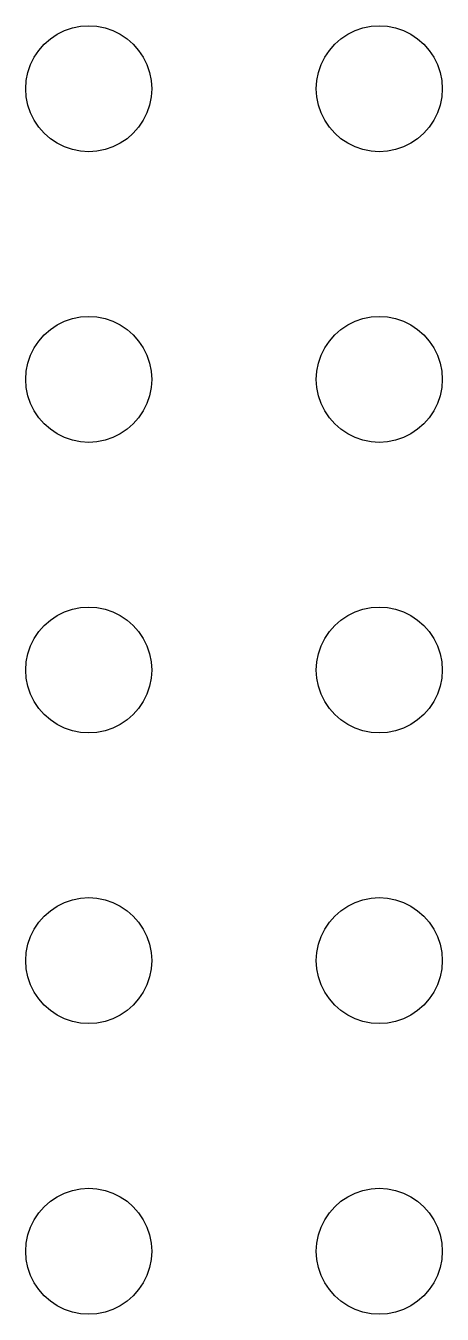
# Model space of a CAD drawing. Header units: metres. Extents: x -149 to 149, y -149 to 149.
# Drawn here: x -70.8 to -49.2, y -70.8 to -4.2 of the extents above; entities that cross this region are included whole.
import ezdxf

# ---------------------------------------------------------------- set-up
doc = ezdxf.new("R2010")
doc.units = ezdxf.units.M

msp = doc.modelspace()

# ---------------------------------------------------------------- linework, layer by layer
for p, q in [((-69.125, -4.68541), (-68.7437, -4.49739)), ((-68.7437, -4.49739), (-68.3412, -4.36073)), ((-68.3412, -4.36073), (-67.9242, -4.2778)), ((-67.9242, -4.2778), (-67.5, -4.25)), ((-67.5, -4.25), (-67.0758, -4.2778)), ((-67.0758, -4.2778), (-66.6588, -4.36073)), ((-66.6588, -4.36073), (-66.2563, -4.49739)), ((-66.2563, -4.49739), (-65.875, -4.68541)), ((-54.125, -4.68541), (-53.7437, -4.49739)), ((-53.7437, -4.49739), (-53.3412, -4.36073)), ((-53.3412, -4.36073), (-52.9242, -4.2778)), ((-52.9242, -4.2778), (-52.5, -4.25)), ((-52.5, -4.25), (-52.0758, -4.2778)), ((-52.0758, -4.2778), (-51.6588, -4.36073)), ((-51.6588, -4.36073), (-51.2563, -4.49739)), ((-51.2563, -4.49739), (-50.875, -4.68541)), ((-70.0784, -5.52151), (-69.7981, -5.20189)), ((-69.7981, -5.20189), (-69.4785, -4.9216)), ((-69.4785, -4.9216), (-69.125, -4.68541)), ((-65.875, -4.68541), (-65.5215, -4.9216)), ((-65.5215, -4.9216), (-65.2019, -5.20189)), ((-65.2019, -5.20189), (-64.9216, -5.52151)), ((-55.0784, -5.52151), (-54.7981, -5.20189)), ((-54.7981, -5.20189), (-54.4785, -4.9216)), ((-54.4785, -4.9216), (-54.125, -4.68541)), ((-50.875, -4.68541), (-50.5215, -4.9216)), ((-50.5215, -4.9216), (-50.2019, -5.20189)), ((-50.2019, -5.20189), (-49.9216, -5.52151)), ((-70.5026, -6.25627), (-70.3146, -5.875)), ((-70.3146, -5.875), (-70.0784, -5.52151)), ((-64.9216, -5.52151), (-64.6854, -5.875)), ((-64.6854, -5.875), (-64.4974, -6.25627)), ((-55.5026, -6.25627), (-55.3146, -5.875)), ((-55.3146, -5.875), (-55.0784, -5.52151)), ((-49.9216, -5.52151), (-49.6854, -5.875)), ((-49.6854, -5.875), (-49.4974, -6.25627)), ((-70.6393, -6.65883), (-70.5026, -6.25627)), ((-64.4974, -6.25627), (-64.3607, -6.65883)), ((-55.6393, -6.65883), (-55.5026, -6.25627)), ((-49.4974, -6.25627), (-49.3607, -6.65883)), ((-70.75, -7.5), (-70.7222, -7.07578)), ((-70.7222, -7.07578), (-70.6393, -6.65883)), ((-64.3607, -6.65883), (-64.2778, -7.07578)), ((-64.2778, -7.07578), (-64.25, -7.5)), ((-55.75, -7.5), (-55.7222, -7.07578)), ((-55.7222, -7.07578), (-55.6393, -6.65883)), ((-49.3607, -6.65883), (-49.2778, -7.07578)), ((-49.2778, -7.07578), (-49.25, -7.5)), ((-70.7222, -7.92421), (-70.75, -7.5)), ((-70.6393, -8.34116), (-70.7222, -7.92421)), ((-64.2778, -7.92421), (-64.3607, -8.34116)), ((-64.25, -7.5), (-64.2778, -7.92421)), ((-55.7222, -7.92421), (-55.75, -7.5)), ((-55.6393, -8.34116), (-55.7222, -7.92421)), ((-49.2778, -7.92421), (-49.3607, -8.34116)), ((-49.25, -7.5), (-49.2778, -7.92421)), ((-70.5026, -8.74371), (-70.6393, -8.34116)), ((-64.3607, -8.34116), (-64.4974, -8.74371)), ((-55.5026, -8.74371), (-55.6393, -8.34116)), ((-49.3607, -8.34116), (-49.4974, -8.74371)), ((-70.3146, -9.125), (-70.5026, -8.74371)), ((-70.0784, -9.47847), (-70.3146, -9.125)), ((-64.6854, -9.125), (-64.9216, -9.47847)), ((-64.4974, -8.74371), (-64.6854, -9.125)), ((-55.3146, -9.125), (-55.5026, -8.74371)), ((-55.0784, -9.47847), (-55.3146, -9.125)), ((-49.6854, -9.125), (-49.9216, -9.47847)), ((-49.4974, -8.74371), (-49.6854, -9.125)), ((-69.7981, -9.7981), (-70.0784, -9.47847)), ((-69.4785, -10.0784), (-69.7981, -9.7981)), ((-65.2019, -9.7981), (-65.5215, -10.0784)), ((-64.9216, -9.47847), (-65.2019, -9.7981)), ((-54.7981, -9.7981), (-55.0784, -9.47847)), ((-54.4785, -10.0784), (-54.7981, -9.7981)), ((-50.2019, -9.7981), (-50.5215, -10.0784)), ((-49.9216, -9.47847), (-50.2019, -9.7981)), ((-69.125, -10.3146), (-69.4785, -10.0784)), ((-68.7437, -10.5026), (-69.125, -10.3146)), ((-68.3412, -10.6393), (-68.7437, -10.5026)), ((-67.9242, -10.7222), (-68.3412, -10.6393)), ((-66.6588, -10.6393), (-67.0758, -10.7222)), ((-66.2563, -10.5026), (-66.6588, -10.6393)), ((-65.875, -10.3146), (-66.2563, -10.5026)), ((-65.5215, -10.0784), (-65.875, -10.3146)), ((-54.125, -10.3146), (-54.4785, -10.0784)), ((-53.7437, -10.5026), (-54.125, -10.3146)), ((-53.3412, -10.6393), (-53.7437, -10.5026)), ((-52.9242, -10.7222), (-53.3412, -10.6393)), ((-51.6588, -10.6393), (-52.0758, -10.7222)), ((-51.2563, -10.5026), (-51.6588, -10.6393)), ((-50.875, -10.3146), (-51.2563, -10.5026)), ((-50.5215, -10.0784), (-50.875, -10.3146)), ((-67.5, -10.75), (-67.9242, -10.7222)), ((-67.0758, -10.7222), (-67.5, -10.75)), ((-52.5, -10.75), (-52.9242, -10.7222)), ((-52.0758, -10.7222), (-52.5, -10.75)), ((-68.3412, -19.3607), (-67.9242, -19.2778)), ((-67.9242, -19.2778), (-67.5, -19.25)), ((-67.5, -19.25), (-67.0758, -19.2778)), ((-67.0758, -19.2778), (-66.6588, -19.3607)), ((-53.3412, -19.3607), (-52.9242, -19.2778)), ((-52.9242, -19.2778), (-52.5, -19.25)), ((-52.5, -19.25), (-52.0758, -19.2778)), ((-52.0758, -19.2778), (-51.6588, -19.3607)), ((-69.7981, -20.2019), (-69.4785, -19.9216)), ((-69.4785, -19.9216), (-69.125, -19.6854)), ((-69.125, -19.6854), (-68.7437, -19.4974)), ((-68.7437, -19.4974), (-68.3412, -19.3607)), ((-66.6588, -19.3607), (-66.2563, -19.4974)), ((-66.2563, -19.4974), (-65.875, -19.6854)), ((-65.875, -19.6854), (-65.5215, -19.9216)), ((-65.5215, -19.9216), (-65.2019, -20.2019)), ((-54.7981, -20.2019), (-54.4785, -19.9216)), ((-54.4785, -19.9216), (-54.125, -19.6854)), ((-54.125, -19.6854), (-53.7437, -19.4974)), ((-53.7437, -19.4974), (-53.3412, -19.3607)), ((-51.6588, -19.3607), (-51.2563, -19.4974)), ((-51.2563, -19.4974), (-50.875, -19.6854)), ((-50.875, -19.6854), (-50.5215, -19.9216)), ((-50.5215, -19.9216), (-50.2019, -20.2019)), ((-70.3146, -20.875), (-70.0784, -20.5215)), ((-70.0784, -20.5215), (-69.7981, -20.2019)), ((-65.2019, -20.2019), (-64.9216, -20.5215)), ((-64.9216, -20.5215), (-64.6854, -20.875)), ((-55.3146, -20.875), (-55.0784, -20.5215)), ((-55.0784, -20.5215), (-54.7981, -20.2019)), ((-50.2019, -20.2019), (-49.9216, -20.5215)), ((-49.9216, -20.5215), (-49.6854, -20.875)), ((-70.6393, -21.6588), (-70.5026, -21.2563)), ((-70.5026, -21.2563), (-70.3146, -20.875)), ((-64.6854, -20.875), (-64.4974, -21.2563)), ((-64.4974, -21.2563), (-64.3607, -21.6588)), ((-55.6393, -21.6588), (-55.5026, -21.2563)), ((-55.5026, -21.2563), (-55.3146, -20.875)), ((-49.6854, -20.875), (-49.4974, -21.2563)), ((-49.4974, -21.2563), (-49.3607, -21.6588)), ((-70.7222, -22.0758), (-70.6393, -21.6588)), ((-64.3607, -21.6588), (-64.2778, -22.0758)), ((-55.7222, -22.0758), (-55.6393, -21.6588)), ((-49.3607, -21.6588), (-49.2778, -22.0758)), ((-70.75, -22.5), (-70.7222, -22.0758)), ((-70.7222, -22.9242), (-70.75, -22.5)), ((-64.2778, -22.0758), (-64.25, -22.5)), ((-64.25, -22.5), (-64.2778, -22.9242)), ((-55.75, -22.5), (-55.7222, -22.0758)), ((-55.7222, -22.9242), (-55.75, -22.5)), ((-49.2778, -22.0758), (-49.25, -22.5)), ((-49.25, -22.5), (-49.2778, -22.9242)), ((-70.6393, -23.3412), (-70.7222, -22.9242)), ((-64.2778, -22.9242), (-64.3607, -23.3412)), ((-55.6393, -23.3412), (-55.7222, -22.9242)), ((-49.2778, -22.9242), (-49.3607, -23.3412)), ((-70.5026, -23.7437), (-70.6393, -23.3412)), ((-70.3146, -24.125), (-70.5026, -23.7437)), ((-64.4974, -23.7437), (-64.6854, -24.125)), ((-64.3607, -23.3412), (-64.4974, -23.7437)), ((-55.5026, -23.7437), (-55.6393, -23.3412)), ((-55.3146, -24.125), (-55.5026, -23.7437)), ((-49.4974, -23.7437), (-49.6854, -24.125)), ((-49.3607, -23.3412), (-49.4974, -23.7437)), ((-70.0784, -24.4785), (-70.3146, -24.125)), ((-69.7981, -24.7981), (-70.0784, -24.4785)), ((-64.9216, -24.4785), (-65.2019, -24.7981)), ((-64.6854, -24.125), (-64.9216, -24.4785)), ((-55.0784, -24.4785), (-55.3146, -24.125)), ((-54.7981, -24.7981), (-55.0784, -24.4785)), ((-49.9216, -24.4785), (-50.2019, -24.7981)), ((-49.6854, -24.125), (-49.9216, -24.4785)), ((-69.4785, -25.0784), (-69.7981, -24.7981)), ((-69.125, -25.3146), (-69.4785, -25.0784)), ((-65.5215, -25.0784), (-65.875, -25.3146)), ((-65.2019, -24.7981), (-65.5215, -25.0784)), ((-54.4785, -25.0784), (-54.7981, -24.7981)), ((-54.125, -25.3146), (-54.4785, -25.0784)), ((-50.5215, -25.0784), (-50.875, -25.3146)), ((-50.2019, -24.7981), (-50.5215, -25.0784)), ((-68.7437, -25.5026), (-69.125, -25.3146)), ((-68.3412, -25.6393), (-68.7437, -25.5026)), ((-67.9242, -25.7222), (-68.3412, -25.6393)), ((-67.5, -25.75), (-67.9242, -25.7222)), ((-67.0758, -25.7222), (-67.5, -25.75)), ((-66.6588, -25.6393), (-67.0758, -25.7222)), ((-66.2563, -25.5026), (-66.6588, -25.6393)), ((-65.875, -25.3146), (-66.2563, -25.5026)), ((-53.7437, -25.5026), (-54.125, -25.3146)), ((-53.3412, -25.6393), (-53.7437, -25.5026)), ((-52.9242, -25.7222), (-53.3412, -25.6393)), ((-52.5, -25.75), (-52.9242, -25.7222)), ((-52.0758, -25.7222), (-52.5, -25.75)), ((-51.6588, -25.6393), (-52.0758, -25.7222)), ((-51.2563, -25.5026), (-51.6588, -25.6393)), ((-50.875, -25.3146), (-51.2563, -25.5026)), ((-69.125, -34.6854), (-68.7437, -34.4974)), ((-68.7437, -34.4974), (-68.3412, -34.3607)), ((-68.3412, -34.3607), (-67.9242, -34.2778)), ((-67.9242, -34.2778), (-67.5, -34.25)), ((-67.5, -34.25), (-67.0758, -34.2778)), ((-67.0758, -34.2778), (-66.6588, -34.3607)), ((-66.6588, -34.3607), (-66.2563, -34.4974)), ((-66.2563, -34.4974), (-65.875, -34.6854)), ((-54.125, -34.6854), (-53.7437, -34.4974)), ((-53.7437, -34.4974), (-53.3412, -34.3607)), ((-53.3412, -34.3607), (-52.9242, -34.2778)), ((-52.9242, -34.2778), (-52.5, -34.25)), ((-52.5, -34.25), (-52.0758, -34.2778)), ((-52.0758, -34.2778), (-51.6588, -34.3607)), ((-51.6588, -34.3607), (-51.2563, -34.4974)), ((-51.2563, -34.4974), (-50.875, -34.6854)), ((-70.0784, -35.5215), (-69.7981, -35.2019)), ((-69.7981, -35.2019), (-69.4785, -34.9216)), ((-69.4785, -34.9216), (-69.125, -34.6854)), ((-65.875, -34.6854), (-65.5215, -34.9216)), ((-65.5215, -34.9216), (-65.2019, -35.2019)), ((-65.2019, -35.2019), (-64.9216, -35.5215)), ((-55.0784, -35.5215), (-54.7981, -35.2019)), ((-54.7981, -35.2019), (-54.4785, -34.9216)), ((-54.4785, -34.9216), (-54.125, -34.6854)), ((-50.875, -34.6854), (-50.5215, -34.9216)), ((-50.5215, -34.9216), (-50.2019, -35.2019)), ((-50.2019, -35.2019), (-49.9216, -35.5215)), ((-70.5026, -36.2563), (-70.3146, -35.875)), ((-70.3146, -35.875), (-70.0784, -35.5215)), ((-64.9216, -35.5215), (-64.6854, -35.875)), ((-64.6854, -35.875), (-64.4974, -36.2563)), ((-55.5026, -36.2563), (-55.3146, -35.875)), ((-55.3146, -35.875), (-55.0784, -35.5215)), ((-49.9216, -35.5215), (-49.6854, -35.875)), ((-49.6854, -35.875), (-49.4974, -36.2563)), ((-70.6393, -36.6588), (-70.5026, -36.2563)), ((-64.4974, -36.2563), (-64.3607, -36.6588)), ((-55.6393, -36.6588), (-55.5026, -36.2563)), ((-49.4974, -36.2563), (-49.3607, -36.6588)), ((-70.75, -37.5), (-70.7222, -37.0758)), ((-70.7222, -37.0758), (-70.6393, -36.6588)), ((-64.3607, -36.6588), (-64.2778, -37.0758)), ((-64.2778, -37.0758), (-64.25, -37.5)), ((-55.75, -37.5), (-55.7222, -37.0758)), ((-55.7222, -37.0758), (-55.6393, -36.6588)), ((-49.3607, -36.6588), (-49.2778, -37.0758)), ((-49.2778, -37.0758), (-49.25, -37.5)), ((-70.7222, -37.9242), (-70.75, -37.5)), ((-64.25, -37.5), (-64.2778, -37.9242)), ((-55.7222, -37.9242), (-55.75, -37.5)), ((-49.25, -37.5), (-49.2778, -37.9242)), ((-70.6393, -38.3412), (-70.7222, -37.9242)), ((-70.5026, -38.7437), (-70.6393, -38.3412)), ((-64.3607, -38.3412), (-64.4974, -38.7437)), ((-64.2778, -37.9242), (-64.3607, -38.3412)), ((-55.6393, -38.3412), (-55.7222, -37.9242)), ((-55.5026, -38.7437), (-55.6393, -38.3412)), ((-49.3607, -38.3412), (-49.4974, -38.7437)), ((-49.2778, -37.9242), (-49.3607, -38.3412)), ((-70.3146, -39.125), (-70.5026, -38.7437)), ((-70.0784, -39.4785), (-70.3146, -39.125)), ((-64.6854, -39.125), (-64.9216, -39.4785)), ((-64.4974, -38.7437), (-64.6854, -39.125)), ((-55.3146, -39.125), (-55.5026, -38.7437)), ((-55.0784, -39.4785), (-55.3146, -39.125)), ((-49.6854, -39.125), (-49.9216, -39.4785)), ((-49.4974, -38.7437), (-49.6854, -39.125)), ((-69.7981, -39.7981), (-70.0784, -39.4785)), ((-69.4785, -40.0784), (-69.7981, -39.7981)), ((-65.2019, -39.7981), (-65.5215, -40.0784)), ((-64.9216, -39.4785), (-65.2019, -39.7981)), ((-54.7981, -39.7981), (-55.0784, -39.4785)), ((-54.4785, -40.0784), (-54.7981, -39.7981)), ((-50.2019, -39.7981), (-50.5215, -40.0784)), ((-49.9216, -39.4785), (-50.2019, -39.7981)), ((-69.125, -40.3146), (-69.4785, -40.0784)), ((-68.7437, -40.5026), (-69.125, -40.3146)), ((-68.3412, -40.6393), (-68.7437, -40.5026)), ((-66.2563, -40.5026), (-66.6588, -40.6393)), ((-65.875, -40.3146), (-66.2563, -40.5026)), ((-65.5215, -40.0784), (-65.875, -40.3146)), ((-54.125, -40.3146), (-54.4785, -40.0784)), ((-53.7437, -40.5026), (-54.125, -40.3146)), ((-53.3412, -40.6393), (-53.7437, -40.5026)), ((-51.2563, -40.5026), (-51.6588, -40.6393)), ((-50.875, -40.3146), (-51.2563, -40.5026)), ((-50.5215, -40.0784), (-50.875, -40.3146)), ((-67.9242, -40.7222), (-68.3412, -40.6393)), ((-67.5, -40.75), (-67.9242, -40.7222)), ((-67.0758, -40.7222), (-67.5, -40.75)), ((-66.6588, -40.6393), (-67.0758, -40.7222)), ((-52.9242, -40.7222), (-53.3412, -40.6393)), ((-52.5, -40.75), (-52.9242, -40.7222)), ((-52.0758, -40.7222), (-52.5, -40.75)), ((-51.6588, -40.6393), (-52.0758, -40.7222)), ((-69.4785, -49.9216), (-69.125, -49.6854)), ((-69.125, -49.6854), (-68.7437, -49.4974)), ((-68.7437, -49.4974), (-68.3412, -49.3607)), ((-68.3412, -49.3607), (-67.9242, -49.2778)), ((-67.9242, -49.2778), (-67.5, -49.25)), ((-67.5, -49.25), (-67.0758, -49.2778)), ((-67.0758, -49.2778), (-66.6588, -49.3607)), ((-66.6588, -49.3607), (-66.2563, -49.4974)), ((-66.2563, -49.4974), (-65.875, -49.6854)), ((-65.875, -49.6854), (-65.5215, -49.9216)), ((-54.4785, -49.9216), (-54.125, -49.6854)), ((-54.125, -49.6854), (-53.7437, -49.4974)), ((-53.7437, -49.4974), (-53.3412, -49.3607)), ((-53.3412, -49.3607), (-52.9242, -49.2778)), ((-52.9242, -49.2778), (-52.5, -49.25)), ((-52.5, -49.25), (-52.0758, -49.2778)), ((-52.0758, -49.2778), (-51.6588, -49.3607)), ((-51.6588, -49.3607), (-51.2563, -49.4974)), ((-51.2563, -49.4974), (-50.875, -49.6854)), ((-50.875, -49.6854), (-50.5215, -49.9216)), ((-70.3146, -50.875), (-70.0784, -50.5215)), ((-70.0784, -50.5215), (-69.7981, -50.2019)), ((-69.7981, -50.2019), (-69.4785, -49.9216)), ((-65.5215, -49.9216), (-65.2019, -50.2019)), ((-65.2019, -50.2019), (-64.9216, -50.5215)), ((-64.9216, -50.5215), (-64.6854, -50.875)), ((-55.3146, -50.875), (-55.0784, -50.5215)), ((-55.0784, -50.5215), (-54.7981, -50.2019)), ((-54.7981, -50.2019), (-54.4785, -49.9216)), ((-50.5215, -49.9216), (-50.2019, -50.2019)), ((-50.2019, -50.2019), (-49.9216, -50.5215)), ((-49.9216, -50.5215), (-49.6854, -50.875)), ((-70.5026, -51.2563), (-70.3146, -50.875)), ((-64.6854, -50.875), (-64.4974, -51.2563)), ((-55.5026, -51.2563), (-55.3146, -50.875)), ((-49.6854, -50.875), (-49.4974, -51.2563)), ((-70.7222, -52.0758), (-70.6393, -51.6588)), ((-70.6393, -51.6588), (-70.5026, -51.2563)), ((-64.4974, -51.2563), (-64.3607, -51.6588)), ((-64.3607, -51.6588), (-64.2778, -52.0758)), ((-55.7222, -52.0758), (-55.6393, -51.6588)), ((-55.6393, -51.6588), (-55.5026, -51.2563)), ((-49.4974, -51.2563), (-49.3607, -51.6588)), ((-49.3607, -51.6588), (-49.2778, -52.0758)), ((-70.75, -52.5), (-70.7222, -52.0758)), ((-70.7222, -52.9242), (-70.75, -52.5)), ((-64.2778, -52.0758), (-64.25, -52.5)), ((-64.25, -52.5), (-64.2778, -52.9242)), ((-55.75, -52.5), (-55.7222, -52.0758)), ((-55.7222, -52.9242), (-55.75, -52.5)), ((-49.2778, -52.0758), (-49.25, -52.5)), ((-49.25, -52.5), (-49.2778, -52.9242)), ((-70.6393, -53.3412), (-70.7222, -52.9242)), ((-64.2778, -52.9242), (-64.3607, -53.3412)), ((-55.6393, -53.3412), (-55.7222, -52.9242)), ((-49.2778, -52.9242), (-49.3607, -53.3412)), ((-70.5026, -53.7437), (-70.6393, -53.3412)), ((-70.3146, -54.125), (-70.5026, -53.7437)), ((-64.4974, -53.7437), (-64.6854, -54.125)), ((-64.3607, -53.3412), (-64.4974, -53.7437)), ((-55.5026, -53.7437), (-55.6393, -53.3412)), ((-55.3146, -54.125), (-55.5026, -53.7437)), ((-49.4974, -53.7437), (-49.6854, -54.125)), ((-49.3607, -53.3412), (-49.4974, -53.7437)), ((-70.0784, -54.4785), (-70.3146, -54.125)), ((-69.7981, -54.7981), (-70.0784, -54.4785)), ((-64.9216, -54.4785), (-65.2019, -54.7981)), ((-64.6854, -54.125), (-64.9216, -54.4785)), ((-55.0784, -54.4785), (-55.3146, -54.125)), ((-54.7981, -54.7981), (-55.0784, -54.4785)), ((-49.9216, -54.4785), (-50.2019, -54.7981)), ((-49.6854, -54.125), (-49.9216, -54.4785)), ((-69.4785, -55.0784), (-69.7981, -54.7981)), ((-69.125, -55.3146), (-69.4785, -55.0784)), ((-65.5215, -55.0784), (-65.875, -55.3146)), ((-65.2019, -54.7981), (-65.5215, -55.0784)), ((-54.4785, -55.0784), (-54.7981, -54.7981)), ((-54.125, -55.3146), (-54.4785, -55.0784)), ((-50.5215, -55.0784), (-50.875, -55.3146)), ((-50.2019, -54.7981), (-50.5215, -55.0784)), ((-68.7437, -55.5026), (-69.125, -55.3146)), ((-68.3412, -55.6393), (-68.7437, -55.5026)), ((-67.9242, -55.7222), (-68.3412, -55.6393)), ((-67.5, -55.75), (-67.9242, -55.7222)), ((-67.0758, -55.7222), (-67.5, -55.75)), ((-66.6588, -55.6393), (-67.0758, -55.7222)), ((-66.2563, -55.5026), (-66.6588, -55.6393)), ((-65.875, -55.3146), (-66.2563, -55.5026)), ((-53.7437, -55.5026), (-54.125, -55.3146)), ((-53.3412, -55.6393), (-53.7437, -55.5026)), ((-52.9242, -55.7222), (-53.3412, -55.6393)), ((-52.5, -55.75), (-52.9242, -55.7222)), ((-52.0758, -55.7222), (-52.5, -55.75)), ((-51.6588, -55.6393), (-52.0758, -55.7222)), ((-51.2563, -55.5026), (-51.6588, -55.6393)), ((-50.875, -55.3146), (-51.2563, -55.5026)), ((-69.125, -64.6854), (-68.7437, -64.4974)), ((-68.7437, -64.4974), (-68.3412, -64.3607)), ((-68.3412, -64.3607), (-67.9242, -64.2778)), ((-67.9242, -64.2778), (-67.5, -64.25)), ((-67.5, -64.25), (-67.0758, -64.2778)), ((-67.0758, -64.2778), (-66.6588, -64.3607)), ((-66.6588, -64.3607), (-66.2563, -64.4974)), ((-66.2563, -64.4974), (-65.875, -64.6854)), ((-54.125, -64.6854), (-53.7437, -64.4974)), ((-53.7437, -64.4974), (-53.3412, -64.3607)), ((-53.3412, -64.3607), (-52.9242, -64.2778)), ((-52.9242, -64.2778), (-52.5, -64.25)), ((-52.5, -64.25), (-52.0758, -64.2778)), ((-52.0758, -64.2778), (-51.6588, -64.3607)), ((-51.6588, -64.3607), (-51.2563, -64.4974)), ((-51.2563, -64.4974), (-50.875, -64.6854)), ((-69.7981, -65.2019), (-69.4785, -64.9216)), ((-69.4785, -64.9216), (-69.125, -64.6854)), ((-65.875, -64.6854), (-65.5215, -64.9216)), ((-65.5215, -64.9216), (-65.2019, -65.2019)), ((-54.7981, -65.2019), (-54.4785, -64.9216)), ((-54.4785, -64.9216), (-54.125, -64.6854)), ((-50.875, -64.6854), (-50.5215, -64.9216)), ((-50.5215, -64.9216), (-50.2019, -65.2019)), ((-70.3146, -65.875), (-70.0784, -65.5215)), ((-70.0784, -65.5215), (-69.7981, -65.2019)), ((-65.2019, -65.2019), (-64.9216, -65.5215)), ((-64.9216, -65.5215), (-64.6854, -65.875)), ((-55.3146, -65.875), (-55.0784, -65.5215)), ((-55.0784, -65.5215), (-54.7981, -65.2019)), ((-50.2019, -65.2019), (-49.9216, -65.5215)), ((-49.9216, -65.5215), (-49.6854, -65.875)), ((-70.6393, -66.6588), (-70.5026, -66.2563)), ((-70.5026, -66.2563), (-70.3146, -65.875)), ((-64.6854, -65.875), (-64.4974, -66.2563)), ((-64.4974, -66.2563), (-64.3607, -66.6588)), ((-55.6393, -66.6588), (-55.5026, -66.2563)), ((-55.5026, -66.2563), (-55.3146, -65.875)), ((-49.6854, -65.875), (-49.4974, -66.2563)), ((-49.4974, -66.2563), (-49.3607, -66.6588)), ((-70.75, -67.5), (-70.7222, -67.0758)), ((-70.7222, -67.0758), (-70.6393, -66.6588)), ((-64.3607, -66.6588), (-64.2778, -67.0758)), ((-64.2778, -67.0758), (-64.25, -67.5)), ((-55.75, -67.5), (-55.7222, -67.0758)), ((-55.7222, -67.0758), (-55.6393, -66.6588)), ((-49.3607, -66.6588), (-49.2778, -67.0758)), ((-49.2778, -67.0758), (-49.25, -67.5)), ((-70.7222, -67.9242), (-70.75, -67.5)), ((-64.25, -67.5), (-64.2778, -67.9242)), ((-55.7222, -67.9242), (-55.75, -67.5)), ((-49.25, -67.5), (-49.2778, -67.9242)), ((-70.6393, -68.3412), (-70.7222, -67.9242)), ((-70.5026, -68.7437), (-70.6393, -68.3412)), ((-64.3607, -68.3412), (-64.4974, -68.7437)), ((-64.2778, -67.9242), (-64.3607, -68.3412)), ((-55.6393, -68.3412), (-55.7222, -67.9242)), ((-55.5026, -68.7437), (-55.6393, -68.3412)), ((-49.3607, -68.3412), (-49.4974, -68.7437)), ((-49.2778, -67.9242), (-49.3607, -68.3412)), ((-70.3146, -69.125), (-70.5026, -68.7437)), ((-70.0784, -69.4785), (-70.3146, -69.125)), ((-64.6854, -69.125), (-64.9216, -69.4785)), ((-64.4974, -68.7437), (-64.6854, -69.125)), ((-55.3146, -69.125), (-55.5026, -68.7437)), ((-55.0784, -69.4785), (-55.3146, -69.125)), ((-49.6854, -69.125), (-49.9216, -69.4785)), ((-49.4974, -68.7437), (-49.6854, -69.125)), ((-69.7981, -69.7981), (-70.0784, -69.4785)), ((-69.4785, -70.0784), (-69.7981, -69.7981)), ((-65.2019, -69.7981), (-65.5215, -70.0784)), ((-64.9216, -69.4785), (-65.2019, -69.7981)), ((-54.7981, -69.7981), (-55.0784, -69.4785)), ((-54.4785, -70.0784), (-54.7981, -69.7981)), ((-50.2019, -69.7981), (-50.5215, -70.0784)), ((-49.9216, -69.4785), (-50.2019, -69.7981)), ((-69.125, -70.3146), (-69.4785, -70.0784)), ((-68.7437, -70.5026), (-69.125, -70.3146)), ((-65.875, -70.3146), (-66.2563, -70.5026)), ((-65.5215, -70.0784), (-65.875, -70.3146)), ((-54.125, -70.3146), (-54.4785, -70.0784)), ((-53.7437, -70.5026), (-54.125, -70.3146)), ((-50.875, -70.3146), (-51.2563, -70.5026)), ((-50.5215, -70.0784), (-50.875, -70.3146)), ((-68.3412, -70.6393), (-68.7437, -70.5026)), ((-67.9242, -70.7222), (-68.3412, -70.6393)), ((-67.5, -70.75), (-67.9242, -70.7222)), ((-67.0758, -70.7222), (-67.5, -70.75)), ((-66.6588, -70.6393), (-67.0758, -70.7222)), ((-66.2563, -70.5026), (-66.6588, -70.6393)), ((-53.3412, -70.6393), (-53.7437, -70.5026)), ((-52.9242, -70.7222), (-53.3412, -70.6393)), ((-52.5, -70.75), (-52.9242, -70.7222)), ((-52.0758, -70.7222), (-52.5, -70.75)), ((-51.6588, -70.6393), (-52.0758, -70.7222)), ((-51.2563, -70.5026), (-51.6588, -70.6393))]:
    msp.add_line(p, q)

doc.saveas('drawing.dxf')
